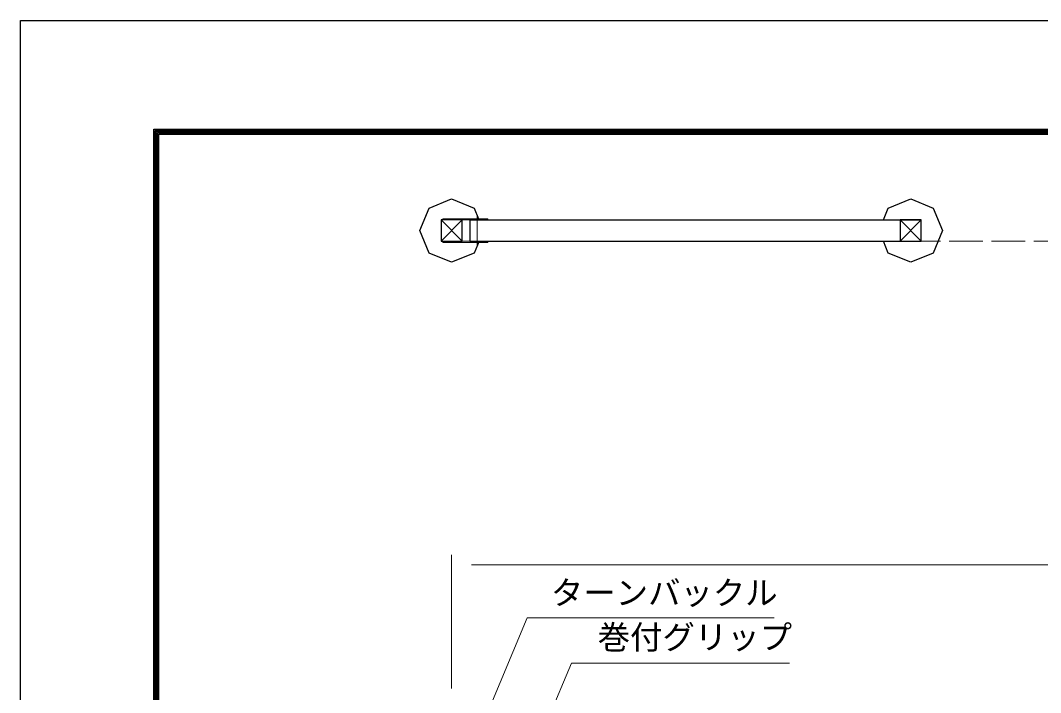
# Model space of a CAD drawing. Units: millimetres, scale not verified. Extents: x -14699 to 14701, y -10394 to 10396.
# Drawn here: x -14699 to -7470, y 5634 to 10396 of the extents above; entities that cross this region are included whole.
import ezdxf
from ezdxf.enums import TextEntityAlignment as Align

# ---------------------------------------------------------------- set-up
doc = ezdxf.new("R2010")
doc.units = ezdxf.units.MM
doc.header["$LTSCALE"] = 40
doc.linetypes.add('DASHED', pattern=[7.5, 6, -1.5])
doc.linetypes.add('USER1', pattern=[50.8, 31.75, -6.35, 6.35, -6.35])
for name, color, linetype, lineweight in [('0-1_D-STR1', 1, 'Continuous', 25), ('0-2_D-BMK', 2, 'USER1', 13), ('0-3_D-STR3', 3, 'Continuous', 13), ('0-5_D-STR4', 7, 'Continuous', 25), ('0-7_D-STR-DIM', 7, 'Continuous', 13), ('0-A_D-STR-TXT', 7, 'Continuous', 13), ('0-B_D-STR2', 7, 'Continuous', 13), ('0-C_D-TTL', 7, 'Continuous', 25)]:
    doc.layers.add(name, color=color, linetype=linetype, lineweight=lineweight)
doc.styles.add('ＭＳ ゴシック', font='')
doc.styles.get('ＭＳ ゴシック').set_extended_font_data('MS Gothic')

msp = doc.modelspace()

# ---------------------------------------------------------------- linework, layer by layer
at = {"layer": '0-1_D-STR1'}
for p, q in [((-11718.12, 8982.16), (-11568.12, 8832.16)), ((-11568.12, 8982.16), (-11718.12, 8832.16)), ((-11513.12, 8982.16), (-11513.12, 8832.16)), ((-11513.12, 8982.16), (-8315.12, 8982.16)), ((-8465.12, 8982.16), (-8315.12, 8832.16)), ((-8315.12, 8982.16), (-8465.12, 8832.16)), ((-11513.12, 8832.16), (-8315.12, 8832.16))]:
    msp.add_line(p, q, dxfattribs=at)
for points in [[(-11718.12, 8982.16), (-11718.12, 8832.16), (-11568.12, 8832.16), (-11568.12, 8982.16)], [(-8465.12, 8982.16), (-8465.12, 8832.16), (-8315.12, 8832.16), (-8315.12, 8982.16)]]:
    msp.add_lwpolyline(points, close=True, dxfattribs=at)
at = {"layer": '0-2_D-BMK'}
msp.add_line((-11463.12, 9009.66), (-11463.12, 8804.66), dxfattribs=at)
at = {"layer": '0-3_D-STR3'}
for p, q in [((-11705.62, 8991.16), (-11385.62, 8991.16)), ((-11705.62, 8991.16), (-11705.62, 8982.16)), ((-11705.62, 8982.16), (-11385.62, 8982.16)), ((-11385.62, 8991.16), (-11385.62, 8982.16)), ((-11705.62, 8832.16), (-11385.62, 8832.16)), ((-11705.62, 8823.16), (-11705.62, 8832.16)), ((-11705.62, 8823.16), (-11385.62, 8823.16)), ((-11385.62, 8823.16), (-11385.62, 8832.16))]:
    msp.add_line(p, q, dxfattribs=at)
at = {"layer": '0-5_D-STR4'}
for points in [[(-11449.18, 8832.16), (-11484.02, 8748.06), (-11643.12, 8682.16), (-11802.22, 8748.06), (-11868.12, 8907.16), (-11802.22, 9066.26), (-11643.12, 9132.16), (-11484.02, 9066.26), (-11452.91, 8991.16)], [(-8584.05, 8982.16), (-8549.22, 9066.26), (-8390.12, 9132.16), (-8231.02, 9066.26), (-8165.12, 8907.16)], [(-8165.12, 8907.16), (-8231.02, 8748.06), (-8390.12, 8682.16), (-8549.22, 8748.06), (-8584.05, 8832.16)]]:
    msp.add_lwpolyline(points, dxfattribs=at)
at = {"layer": '0-7_D-STR-DIM'}
for p, q in [((-11643.12, 5664.32), (-11643.12, 6610.05)), ((-11503.12, 6540.05), (-1783.12, 6540.05))]:
    msp.add_line(p, q, dxfattribs=at)
at = {"layer": '0-A_D-STR-TXT'}
for points in [[(-9357.81, 6163.42), (-11108.38, 6163.42), (-11400.35, 5463.16)], [(-9249.27, 5841.7), (-10794.64, 5841.7), (-10956, 5454.7)]]:
    msp.add_lwpolyline(points, dxfattribs=at)
at = {"layer": '0-B_D-STR2', "linetype": 'DASHED'}
for q in [(-8315.12, 8832.16), (1156.88, 8832.16)]:
    msp.add_line((-11718.12, 8832.16), q, dxfattribs=at)
at = {"layer": '0-C_D-TTL', "color": 2}
msp.add_lwpolyline([(-14698.88, 10395.79), (14701.12, 10395.79), (14701.12, -10394.21), (-14698.88, -10394.21)], close=True, dxfattribs=at)
at = {"layer": '0-C_D-TTL'}
for points in [[(-13753.88, 9625.79), (13756.12, 9625.79), (13756.12, -9624.21), (-13753.88, -9624.21)], [(-13745.13, 9617.04), (13747.37, 9617.04), (13747.37, -9615.46), (-13745.13, -9615.46)], [(-13736.38, 9608.29), (13738.62, 9608.29), (13738.62, -9606.71), (-13736.38, -9606.71)], [(-13727.63, 9599.54), (13729.87, 9599.54), (13729.87, -9597.96), (-13727.63, -9597.96)], [(-13718.88, 9590.79), (13721.12, 9590.79), (13721.12, -9589.21), (-13718.88, -9589.21)]]:
    msp.add_lwpolyline(points, close=True, dxfattribs=at)

# ---------------------------------------------------------------- texts
at = {"layer": '0-A_D-STR-TXT', "style": 'ＭＳ ゴシック'}
for s, p in [('ターンバックル', (-10939.92, 6207.02)), ('巻付グリップ', (-10608.41, 5892.41))]:
    msp.add_text(s, height=168.3, dxfattribs=at).set_placement(p, align=Align.BOTTOM_LEFT)

doc.saveas('drawing.dxf')
